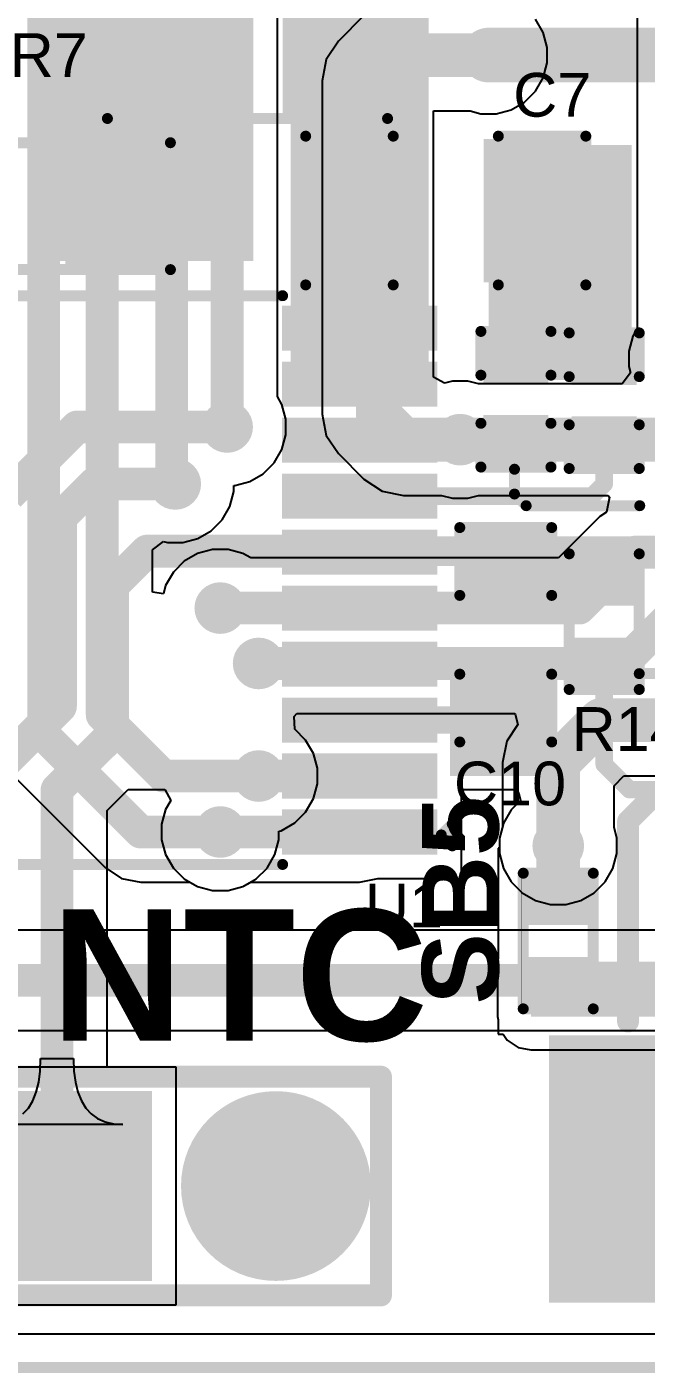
# Model space of a CAD drawing. Header units: millimetres. Extents: x -0.08 to 6.4, y -0.08 to 2.27.
# Drawn here: x 0.723 to 1.006, y -0.08 to 0.535 of the extents above; entities that cross this region are included whole.
import ezdxf

# ---------------------------------------------------------------- set-up
doc = ezdxf.new("R2010")
doc.units = ezdxf.units.MM
doc.header["$MEASUREMENT"] = 0
for name, color, linetype in [('BottomLayer', 5, 'Continuous'), ('BottomSolder', 6, 'Continuous'), ('Mechanical2', 216, 'Continuous'), ('MultiLayer', 9, 'Continuous'), ('PadHoleLayer', 156, 'Continuous'), ('TopLayer', 1, 'Continuous'), ('TopOverlay', 2, 'Continuous'), ('TopPaste', 8, 'Continuous'), ('TopSolder', 216, 'Continuous'), ('ViaHoleLayer', 16, 'Continuous')]:
    doc.layers.add(name, color=color, linetype=linetype)
doc.styles.add('Arial', font='', dxfattribs={"height": 0.2})
doc.styles.add('Arial Rounded MT Bold', font='', dxfattribs={"height": 0.2})
doc.styles.get('Arial').set_extended_font_data('Arial')
doc.styles.get('Arial Rounded MT Bold').set_extended_font_data('Arial Rounded MT Bold', bold=True)

# ---------------------------------------------------------------- blocks, each defined once
blk = doc.blocks.new('2P_TH______H____P____7')
at = {"layer": 'BottomLayer'}
blk.add_hatch(color=5, dxfattribs=at).paths.add_polyline_path([(-0.08937, 0.03937), (-0.01063, 0.03937), (-0.01063, -0.03937), (-0.08937, -0.03937)])
h = blk.add_hatch(color=5, dxfattribs=at)
edge = h.paths.add_edge_path()
edge.add_arc((0.05, 0), 0.03937, 0, 360)
at = {"layer": 'BottomSolder'}
blk.add_hatch(color=6, dxfattribs=at).paths.add_polyline_path([(-0.09337, 0.04337), (-0.00663, 0.04337), (-0.00663, -0.04337), (-0.09337, -0.04337)])
h = blk.add_hatch(color=6, dxfattribs=at)
edge = h.paths.add_edge_path()
edge.add_arc((0.05, 0), 0.04337, 0, 360)
at = {"layer": 'MultiLayer'}
blk.add_hatch(color=9, dxfattribs=at).paths.add_polyline_path([(-0.08937, 0.03937), (-0.01063, 0.03937), (-0.01063, -0.03937), (-0.08937, -0.03937)])
h = blk.add_hatch(color=9, dxfattribs=at)
edge = h.paths.add_edge_path()
edge.add_arc((0.05, 0), 0.03937, 0, 360)
at = {"layer": 'PadHoleLayer'}
h = blk.add_hatch(color=156, dxfattribs=at)
edge = h.paths.add_edge_path()
edge.add_arc((-0.05, 0), 0.01969, 0, 360)
h = blk.add_hatch(color=156, dxfattribs=at)
edge = h.paths.add_edge_path()
edge.add_arc((0.05, 0), 0.01969, 0, 360)
at = {"layer": 'TopLayer'}
blk.add_hatch(color=1, dxfattribs=at).paths.add_polyline_path([(-0.08937, 0.03937), (-0.01063, 0.03937), (-0.01063, -0.03937), (-0.08937, -0.03937)])
h = blk.add_hatch(color=1, dxfattribs=at)
edge = h.paths.add_edge_path()
edge.add_arc((0.05, 0), 0.03937, 0, 360)
at = {"layer": 'TopSolder'}
blk.add_hatch(color=216, dxfattribs=at).paths.add_polyline_path([(-0.09337, 0.04337), (-0.00663, 0.04337), (-0.00663, -0.04337), (-0.09337, -0.04337)])
h = blk.add_hatch(color=216, dxfattribs=at)
edge = h.paths.add_edge_path()
edge.add_arc((0.05, 0), 0.04337, 0, 360)
at = {"layer": 'TopOverlay', "const_width": 0.01}
for points in [[(-0.098, 0.05), (0.098, 0.05)], [(-0.098, -0.05), (-0.098, 0.05)], [(0.098, -0.05), (0.098, 0.05)], [(-0.098, -0.05), (0.098, -0.05)]]:
    blk.add_lwpolyline(points, dxfattribs=at)
at = {"layer": 'TopOverlay', "const_width": 0.005}
for points in [[(-0.1005, 0.05, 1), (-0.0955, 0.05, 1)], [(-0.1005, 0.05, 1), (-0.0955, 0.05, 1)], [(0.0955, 0.05, 1), (0.1005, 0.05, 1)], [(0.0955, 0.05, 1), (0.1005, 0.05, 1)], [(-0.1005, -0.05, 1), (-0.0955, -0.05, 1)], [(-0.1005, -0.05, 1), (-0.0955, -0.05, 1)], [(0.0955, -0.05, 1), (0.1005, -0.05, 1)], [(0.0955, -0.05, 1), (0.1005, -0.05, 1)]]:
    blk.add_lwpolyline(points, format="xyb", close=True, dxfattribs=at)
blk = doc.blocks.new('TSSOP_20_11')
at = {"layer": 'TopLayer'}
for points in [[(-0.07874, 0.12146), (-0.07874, 0.10886), (-0.14173, 0.10886), (-0.14173, 0.12146)], [(-0.07874, 0.09587), (-0.07874, 0.08327), (-0.14173, 0.08327), (-0.14173, 0.09587)], [(-0.07874, 0.07028), (-0.07874, 0.05768), (-0.14173, 0.05768), (-0.14173, 0.07028)], [(-0.07874, 0.04469), (-0.07874, 0.03209), (-0.14173, 0.03209), (-0.14173, 0.04469)], [(-0.07874, 0.01909), (-0.07874, 0.0065), (-0.14173, 0.0065), (-0.14173, 0.01909)], [(-0.07874, -0.0065), (-0.07874, -0.01909), (-0.14173, -0.01909), (-0.14173, -0.0065)], [(-0.07874, -0.03209), (-0.07874, -0.04469), (-0.14173, -0.04469), (-0.14173, -0.03209)], [(-0.07874, -0.05768), (-0.07874, -0.07028), (-0.14173, -0.07028), (-0.14173, -0.05768)], [(-0.07874, -0.08327), (-0.07874, -0.09587), (-0.14173, -0.09587), (-0.14173, -0.08327)], [(-0.07874, -0.10886), (-0.07874, -0.12146), (-0.14173, -0.12146), (-0.14173, -0.10886)]]:
    blk.add_hatch(color=1, dxfattribs=at).paths.add_polyline_path(points)
at = {"layer": 'TopPaste'}
for points in [[(-0.07874, 0.12146), (-0.07874, 0.10886), (-0.14173, 0.10886), (-0.14173, 0.12146)], [(-0.07874, 0.09587), (-0.07874, 0.08327), (-0.14173, 0.08327), (-0.14173, 0.09587)], [(-0.07874, 0.07028), (-0.07874, 0.05768), (-0.14173, 0.05768), (-0.14173, 0.07028)], [(-0.07874, 0.04469), (-0.07874, 0.03209), (-0.14173, 0.03209), (-0.14173, 0.04469)], [(-0.07874, 0.01909), (-0.07874, 0.0065), (-0.14173, 0.0065), (-0.14173, 0.01909)], [(-0.07874, -0.0065), (-0.07874, -0.01909), (-0.14173, -0.01909), (-0.14173, -0.0065)], [(-0.07874, -0.03209), (-0.07874, -0.04469), (-0.14173, -0.04469), (-0.14173, -0.03209)], [(-0.07874, -0.05768), (-0.07874, -0.07028), (-0.14173, -0.07028), (-0.14173, -0.05768)], [(-0.07874, -0.08327), (-0.07874, -0.09587), (-0.14173, -0.09587), (-0.14173, -0.08327)], [(-0.07874, -0.10886), (-0.07874, -0.12146), (-0.14173, -0.12146), (-0.14173, -0.10886)]]:
    blk.add_hatch(color=8, dxfattribs=at).paths.add_polyline_path(points)
at = {"layer": 'TopSolder'}
for points in [[(-0.07474, 0.12546), (-0.07474, 0.10486), (-0.14573, 0.10486), (-0.14573, 0.12546)], [(-0.07474, 0.09987), (-0.07474, 0.07927), (-0.14573, 0.07927), (-0.14573, 0.09987)], [(-0.07474, 0.07428), (-0.07474, 0.05368), (-0.14573, 0.05368), (-0.14573, 0.07428)], [(-0.07474, 0.04868), (-0.07474, 0.02809), (-0.14573, 0.02809), (-0.14573, 0.04868)], [(-0.07474, 0.02309), (-0.07474, 0.0025), (-0.14573, 0.0025), (-0.14573, 0.02309)], [(-0.07474, -0.0025), (-0.07474, -0.02309), (-0.14573, -0.02309), (-0.14573, -0.0025)], [(-0.07474, -0.02809), (-0.07474, -0.04868), (-0.14573, -0.04868), (-0.14573, -0.02809)], [(-0.07474, -0.05368), (-0.07474, -0.07428), (-0.14573, -0.07428), (-0.14573, -0.05368)], [(-0.07474, -0.07927), (-0.07474, -0.09987), (-0.14573, -0.09987), (-0.14573, -0.07927)], [(-0.07474, -0.10486), (-0.07474, -0.12546), (-0.14573, -0.12546), (-0.14573, -0.10486)]]:
    blk.add_hatch(color=216, dxfattribs=at).paths.add_polyline_path(points)
at = {"layer": 'TopOverlay', "const_width": 0.005}
for points in [[(0.07694, 0.13), (-0.07506, 0.13)], [(-0.14756, 0.1165), (-0.15256, 0.1215)], [(-0.15256, 0.1215), (-0.15256, 0.1115)], [(-0.14756, 0.1165), (-0.15256, 0.1115)], [(0.07694, -0.13), (-0.07506, -0.13)]]:
    blk.add_lwpolyline(points, dxfattribs=at)
at = {"layer": 'TopOverlay', "const_width": 0.0025}
for points in [[(-0.07631, 0.13, 1), (-0.07381, 0.13, 1)], [(-0.15381, 0.1215, 1), (-0.15131, 0.1215, 1)], [(-0.15381, 0.1215, 1), (-0.15131, 0.1215, 1)], [(-0.14881, 0.1165, 1), (-0.14631, 0.1165, 1)], [(-0.14881, 0.1165, 1), (-0.14631, 0.1165, 1)], [(-0.15381, 0.1115, 1), (-0.15131, 0.1115, 1)], [(-0.15381, 0.1115, 1), (-0.15131, 0.1115, 1)], [(-0.07631, -0.13, 1), (-0.07381, -0.13, 1)]]:
    blk.add_lwpolyline(points, format="xyb", close=True, dxfattribs=at)
blk = doc.blocks.new('S______B______0402_12')
at = {"layer": 'TopLayer'}
for points in [[(-0.0275, -0.0125), (-0.0275, 0.0125), (-0.0095, 0.0125), (-0.0095, -0.0125)], [(0.0095, -0.0125), (0.0095, 0.0125), (0.0275, 0.0125), (0.0275, -0.0125)]]:
    blk.add_hatch(color=1, dxfattribs=at).paths.add_polyline_path(points)
at = {"layer": 'TopPaste'}
for points in [[(-0.0275, -0.0125), (-0.0275, 0.0125), (-0.0095, 0.0125), (-0.0095, -0.0125)], [(0.0095, -0.0125), (0.0095, 0.0125), (0.0275, 0.0125), (0.0275, -0.0125)]]:
    blk.add_hatch(color=8, dxfattribs=at).paths.add_polyline_path(points)
at = {"layer": 'TopSolder'}
for points in [[(-0.02967, -0.01467), (-0.02967, 0.01467), (-0.00733, 0.01467), (-0.00733, -0.01467)], [(0.00733, -0.01467), (0.00733, 0.01467), (0.02967, 0.01467), (0.02967, -0.01467)]]:
    blk.add_hatch(color=216, dxfattribs=at).paths.add_polyline_path(points)
at = {"layer": 'TopOverlay'}
for points, const_width in [([(0.031, 0.016), (-0.031, 0.016)], 0.005), ([(-0.031, -0.016), (-0.031, 0.016)], 0.005), ([(0.031, -0.016), (0.031, 0.016)], 0.005), ([(0.031, -0.016), (-0.031, -0.016)], 0.005), ([(0.032, -0.017), (-0.032, -0.017)], 0.000127)]:
    blk.add_lwpolyline(points, dxfattribs=dict(at, const_width=const_width))
for points, const_width in [([(-0.03225, 0.016, 1), (-0.02975, 0.016, 1)], 0.0025), ([(-0.03225, 0.016, 1), (-0.02975, 0.016, 1)], 0.0025), ([(0.02975, 0.016, 1), (0.03225, 0.016, 1)], 0.0025), ([(0.02975, 0.016, 1), (0.03225, 0.016, 1)], 0.0025), ([(-0.03225, -0.016, 1), (-0.02975, -0.016, 1)], 0.0025), ([(-0.03225, -0.016, 1), (-0.02975, -0.016, 1)], 0.0025), ([(-0.03203, -0.017, 1), (-0.03197, -0.017, 1)], 0.0000635), ([(0.02975, -0.016, 1), (0.03225, -0.016, 1)], 0.0025), ([(0.02975, -0.016, 1), (0.03225, -0.016, 1)], 0.0025), ([(0.03197, -0.017, 1), (0.03203, -0.017, 1)], 0.0000635)]:
    blk.add_lwpolyline(points, format="xyb", close=True, dxfattribs=dict(at, const_width=const_width))
blk = doc.blocks.new('R___0402_26')
at = {"layer": 'TopLayer'}
for points in [[(-0.0275, -0.0125), (-0.0275, 0.0125), (-0.0095, 0.0125), (-0.0095, -0.0125)], [(0.0095, -0.0125), (0.0095, 0.0125), (0.0275, 0.0125), (0.0275, -0.0125)]]:
    blk.add_hatch(color=1, dxfattribs=at).paths.add_polyline_path(points)
at = {"layer": 'TopPaste'}
for points in [[(-0.0275, -0.0125), (-0.0275, 0.0125), (-0.0095, 0.0125), (-0.0095, -0.0125)], [(0.0095, -0.0125), (0.0095, 0.0125), (0.0275, 0.0125), (0.0275, -0.0125)]]:
    blk.add_hatch(color=8, dxfattribs=at).paths.add_polyline_path(points)
at = {"layer": 'TopSolder'}
for points in [[(-0.02967, -0.01467), (-0.02967, 0.01467), (-0.00733, 0.01467), (-0.00733, -0.01467)], [(0.00733, -0.01467), (0.00733, 0.01467), (0.02967, 0.01467), (0.02967, -0.01467)]]:
    blk.add_hatch(color=216, dxfattribs=at).paths.add_polyline_path(points)
at = {"layer": 'TopOverlay'}
for points, const_width in [([(0.031, 0.016), (-0.031, 0.016)], 0.005), ([(-0.031, -0.016), (-0.031, 0.016)], 0.005), ([(0.031, -0.016), (0.031, 0.016)], 0.005), ([(0.031, -0.016), (-0.031, -0.016)], 0.005), ([(0.032, -0.017), (-0.032, -0.017)], 0.000127)]:
    blk.add_lwpolyline(points, dxfattribs=dict(at, const_width=const_width))
for points, const_width in [([(-0.03225, 0.016, 1), (-0.02975, 0.016, 1)], 0.0025), ([(-0.03225, 0.016, 1), (-0.02975, 0.016, 1)], 0.0025), ([(0.02975, 0.016, 1), (0.03225, 0.016, 1)], 0.0025), ([(0.02975, 0.016, 1), (0.03225, 0.016, 1)], 0.0025), ([(-0.03225, -0.016, 1), (-0.02975, -0.016, 1)], 0.0025), ([(-0.03225, -0.016, 1), (-0.02975, -0.016, 1)], 0.0025), ([(-0.03203, -0.017, 1), (-0.03197, -0.017, 1)], 0.0000635), ([(0.02975, -0.016, 1), (0.03225, -0.016, 1)], 0.0025), ([(0.02975, -0.016, 1), (0.03225, -0.016, 1)], 0.0025), ([(0.03197, -0.017, 1), (0.03203, -0.017, 1)], 0.0000635)]:
    blk.add_lwpolyline(points, format="xyb", close=True, dxfattribs=dict(at, const_width=const_width))
blk = doc.blocks.new('RES_0805_31')
at = {"layer": 'TopLayer'}
for points in [[(-0.06, 0.025), (-0.02, 0.025), (-0.02, -0.025), (-0.06, -0.025)], [(0.02, 0.025), (0.06, 0.025), (0.06, -0.025), (0.02, -0.025)]]:
    blk.add_hatch(color=1, dxfattribs=at).paths.add_polyline_path(points)
at = {"layer": 'TopPaste'}
for points in [[(-0.06, 0.025), (-0.02, 0.025), (-0.02, -0.025), (-0.06, -0.025)], [(0.02, 0.025), (0.06, 0.025), (0.06, -0.025), (0.02, -0.025)]]:
    blk.add_hatch(color=8, dxfattribs=at).paths.add_polyline_path(points)
at = {"layer": 'TopSolder'}
for points in [[(-0.064, 0.029), (-0.016, 0.029), (-0.016, -0.029), (-0.064, -0.029)], [(0.016, 0.029), (0.064, 0.029), (0.064, -0.029), (0.016, -0.029)]]:
    blk.add_hatch(color=216, dxfattribs=at).paths.add_polyline_path(points)
at = {"layer": 'TopOverlay', "const_width": 0.005}
for points in [[(-0.064, 0.029), (0.064, 0.029)], [(-0.064, -0.029), (-0.064, 0.029)], [(0.064, -0.029), (0.064, 0.029)], [(-0.064, -0.029), (0.064, -0.029)]]:
    blk.add_lwpolyline(points, dxfattribs=at)
at = {"layer": 'TopOverlay', "const_width": 0.0025}
for points in [[(-0.06525, 0.029, 1), (-0.06275, 0.029, 1)], [(-0.06525, 0.029, 1), (-0.06275, 0.029, 1)], [(0.06275, 0.029, 1), (0.06525, 0.029, 1)], [(0.06275, 0.029, 1), (0.06525, 0.029, 1)], [(-0.06525, -0.029, 1), (-0.06275, -0.029, 1)], [(-0.06525, -0.029, 1), (-0.06275, -0.029, 1)], [(0.06275, -0.029, 1), (0.06525, -0.029, 1)], [(0.06275, -0.029, 1), (0.06525, -0.029, 1)]]:
    blk.add_lwpolyline(points, format="xyb", close=True, dxfattribs=at)
blk = doc.blocks.new('RES_0805_32')
at = {"layer": 'TopLayer'}
for points in [[(-0.06, 0.025), (-0.02, 0.025), (-0.02, -0.025), (-0.06, -0.025)], [(0.02, 0.025), (0.06, 0.025), (0.06, -0.025), (0.02, -0.025)]]:
    blk.add_hatch(color=1, dxfattribs=at).paths.add_polyline_path(points)
at = {"layer": 'TopPaste'}
for points in [[(-0.06, 0.025), (-0.02, 0.025), (-0.02, -0.025), (-0.06, -0.025)], [(0.02, 0.025), (0.06, 0.025), (0.06, -0.025), (0.02, -0.025)]]:
    blk.add_hatch(color=8, dxfattribs=at).paths.add_polyline_path(points)
at = {"layer": 'TopSolder'}
for points in [[(-0.064, 0.029), (-0.016, 0.029), (-0.016, -0.029), (-0.064, -0.029)], [(0.016, 0.029), (0.064, 0.029), (0.064, -0.029), (0.016, -0.029)]]:
    blk.add_hatch(color=216, dxfattribs=at).paths.add_polyline_path(points)
at = {"layer": 'TopOverlay', "const_width": 0.005}
for points in [[(-0.064, -0.029), (-0.064, 0.029)], [(-0.064, 0.029), (0.064, 0.029)], [(0.064, -0.029), (0.064, 0.029)], [(-0.064, -0.029), (0.064, -0.029)]]:
    blk.add_lwpolyline(points, dxfattribs=at)
at = {"layer": 'TopOverlay', "const_width": 0.0025}
for points in [[(-0.06525, 0.029, 1), (-0.06275, 0.029, 1)], [(-0.06525, 0.029, 1), (-0.06275, 0.029, 1)], [(0.06275, 0.029, 1), (0.06525, 0.029, 1)], [(0.06275, 0.029, 1), (0.06525, 0.029, 1)], [(-0.06525, -0.029, 1), (-0.06275, -0.029, 1)], [(-0.06525, -0.029, 1), (-0.06275, -0.029, 1)], [(0.06275, -0.029, 1), (0.06525, -0.029, 1)], [(0.06275, -0.029, 1), (0.06525, -0.029, 1)]]:
    blk.add_lwpolyline(points, format="xyb", close=True, dxfattribs=at)
blk = doc.blocks.new('1_25_3PWB_54')
at = {"layer": 'TopLayer'}
blk.add_hatch(color=1, dxfattribs=at).paths.add_polyline_path([(-0.17717, 0.00689), (-0.1063, 0.00689), (-0.1063, -0.10728), (-0.17717, -0.10728)])
at = {"layer": 'TopPaste'}
blk.add_hatch(color=8, dxfattribs=at).paths.add_polyline_path([(-0.17717, 0.00689), (-0.1063, 0.00689), (-0.1063, -0.10728), (-0.17717, -0.10728)])
at = {"layer": 'TopSolder'}
blk.add_hatch(color=216, dxfattribs=at).paths.add_polyline_path([(-0.18117, 0.01089), (-0.1023, 0.01089), (-0.1023, -0.11128), (-0.18117, -0.11128)])
blk = doc.blocks.new('C___0603_67')
at = {"layer": 'TopLayer'}
for points in [[(-0.015, 0.0175), (-0.015, -0.0175), (-0.045, -0.0175), (-0.045, 0.0175)], [(0.045, 0.0175), (0.045, -0.0175), (0.015, -0.0175), (0.015, 0.0175)]]:
    blk.add_hatch(color=1, dxfattribs=at).paths.add_polyline_path(points)
at = {"layer": 'TopPaste'}
for points in [[(-0.015, 0.0175), (-0.015, -0.0175), (-0.045, -0.0175), (-0.045, 0.0175)], [(0.045, 0.0175), (0.045, -0.0175), (0.015, -0.0175), (0.015, 0.0175)]]:
    blk.add_hatch(color=8, dxfattribs=at).paths.add_polyline_path(points)
at = {"layer": 'TopSolder'}
for points in [[(-0.01264, 0.01986), (-0.01264, -0.01986), (-0.04736, -0.01986), (-0.04736, 0.01986)], [(0.04736, 0.01986), (0.04736, -0.01986), (0.01264, -0.01986), (0.01264, 0.01986)]]:
    blk.add_hatch(color=216, dxfattribs=at).paths.add_polyline_path(points)
at = {"layer": 'TopOverlay', "const_width": 0.005}
for points in [[(-0.049, 0.021), (-0.049, -0.021)], [(-0.049, 0.021), (-0.018, 0.021)], [(0.018, 0.021), (0.049, 0.021)], [(0.049, 0.021), (0.049, -0.021)], [(-0.049, -0.021), (-0.018, -0.021)], [(0.018, -0.021), (0.049, -0.021)]]:
    blk.add_lwpolyline(points, dxfattribs=at)
at = {"layer": 'TopOverlay', "const_width": 0.0025}
for points in [[(-0.05025, 0.021, 1), (-0.04775, 0.021, 1)], [(-0.05025, 0.021, 1), (-0.04775, 0.021, 1)], [(-0.01925, 0.021, 1), (-0.01675, 0.021, 1)], [(0.01675, 0.021, 1), (0.01925, 0.021, 1)], [(0.04775, 0.021, 1), (0.05025, 0.021, 1)], [(0.04775, 0.021, 1), (0.05025, 0.021, 1)], [(-0.05025, -0.021, 1), (-0.04775, -0.021, 1)], [(-0.05025, -0.021, 1), (-0.04775, -0.021, 1)], [(-0.01925, -0.021, 1), (-0.01675, -0.021, 1)], [(0.01675, -0.021, 1), (0.01925, -0.021, 1)], [(0.04775, -0.021, 1), (0.05025, -0.021, 1)], [(0.04775, -0.021, 1), (0.05025, -0.021, 1)]]:
    blk.add_lwpolyline(points, format="xyb", close=True, dxfattribs=at)
blk = doc.blocks.new('C___0402_68')
at = {"layer": 'TopLayer'}
for points in [[(-0.0275, -0.0125), (-0.0275, 0.0125), (-0.0095, 0.0125), (-0.0095, -0.0125)], [(0.0095, -0.0125), (0.0095, 0.0125), (0.0275, 0.0125), (0.0275, -0.0125)]]:
    blk.add_hatch(color=1, dxfattribs=at).paths.add_polyline_path(points)
at = {"layer": 'TopPaste'}
for points in [[(-0.0275, -0.0125), (-0.0275, 0.0125), (-0.0095, 0.0125), (-0.0095, -0.0125)], [(0.0095, -0.0125), (0.0095, 0.0125), (0.0275, 0.0125), (0.0275, -0.0125)]]:
    blk.add_hatch(color=8, dxfattribs=at).paths.add_polyline_path(points)
at = {"layer": 'TopSolder'}
for points in [[(-0.02986, -0.01486), (-0.02986, 0.01486), (-0.00714, 0.01486), (-0.00714, -0.01486)], [(0.00714, -0.01486), (0.00714, 0.01486), (0.02986, 0.01486), (0.02986, -0.01486)]]:
    blk.add_hatch(color=216, dxfattribs=at).paths.add_polyline_path(points)
at = {"layer": 'TopOverlay', "const_width": 0.005}
for points in [[(-0.031, -0.016), (-0.031, 0.016)], [(-0.011, 0.016), (-0.031, 0.016)], [(0.031, 0.016), (0.011, 0.016)], [(0.031, -0.016), (0.031, 0.016)], [(-0.011, -0.016), (-0.031, -0.016)], [(0.031, -0.016), (0.011, -0.016)]]:
    blk.add_lwpolyline(points, dxfattribs=at)
at = {"layer": 'TopOverlay', "const_width": 0.0025}
for points in [[(-0.03225, 0.016, 1), (-0.02975, 0.016, 1)], [(-0.03225, 0.016, 1), (-0.02975, 0.016, 1)], [(-0.01225, 0.016, 1), (-0.00975, 0.016, 1)], [(0.00975, 0.016, 1), (0.01225, 0.016, 1)], [(0.02975, 0.016, 1), (0.03225, 0.016, 1)], [(0.02975, 0.016, 1), (0.03225, 0.016, 1)], [(-0.03225, -0.016, 1), (-0.02975, -0.016, 1)], [(-0.03225, -0.016, 1), (-0.02975, -0.016, 1)], [(-0.01225, -0.016, 1), (-0.00975, -0.016, 1)], [(0.00975, -0.016, 1), (0.01225, -0.016, 1)], [(0.02975, -0.016, 1), (0.03225, -0.016, 1)], [(0.02975, -0.016, 1), (0.03225, -0.016, 1)]]:
    blk.add_lwpolyline(points, format="xyb", close=True, dxfattribs=at)
blk = doc.blocks.new('C___0402_69')
at = {"layer": 'TopLayer'}
for points in [[(-0.0275, -0.0125), (-0.0275, 0.0125), (-0.0095, 0.0125), (-0.0095, -0.0125)], [(0.0095, -0.0125), (0.0095, 0.0125), (0.0275, 0.0125), (0.0275, -0.0125)]]:
    blk.add_hatch(color=1, dxfattribs=at).paths.add_polyline_path(points)
at = {"layer": 'TopPaste'}
for points in [[(-0.0275, -0.0125), (-0.0275, 0.0125), (-0.0095, 0.0125), (-0.0095, -0.0125)], [(0.0095, -0.0125), (0.0095, 0.0125), (0.0275, 0.0125), (0.0275, -0.0125)]]:
    blk.add_hatch(color=8, dxfattribs=at).paths.add_polyline_path(points)
at = {"layer": 'TopSolder'}
for points in [[(-0.02986, -0.01486), (-0.02986, 0.01486), (-0.00714, 0.01486), (-0.00714, -0.01486)], [(0.00714, -0.01486), (0.00714, 0.01486), (0.02986, 0.01486), (0.02986, -0.01486)]]:
    blk.add_hatch(color=216, dxfattribs=at).paths.add_polyline_path(points)
at = {"layer": 'TopOverlay', "const_width": 0.005}
for points in [[(-0.031, -0.016), (-0.031, 0.016)], [(-0.011, 0.016), (-0.031, 0.016)], [(0.031, 0.016), (0.011, 0.016)], [(0.031, -0.016), (0.031, 0.016)], [(-0.011, -0.016), (-0.031, -0.016)], [(0.031, -0.016), (0.011, -0.016)]]:
    blk.add_lwpolyline(points, dxfattribs=at)
at = {"layer": 'TopOverlay', "const_width": 0.0025}
for points in [[(-0.03225, 0.016, 1), (-0.02975, 0.016, 1)], [(-0.03225, 0.016, 1), (-0.02975, 0.016, 1)], [(-0.01225, 0.016, 1), (-0.00975, 0.016, 1)], [(0.00975, 0.016, 1), (0.01225, 0.016, 1)], [(0.02975, 0.016, 1), (0.03225, 0.016, 1)], [(0.02975, 0.016, 1), (0.03225, 0.016, 1)], [(-0.03225, -0.016, 1), (-0.02975, -0.016, 1)], [(-0.03225, -0.016, 1), (-0.02975, -0.016, 1)], [(-0.01225, -0.016, 1), (-0.00975, -0.016, 1)], [(0.00975, -0.016, 1), (0.01225, -0.016, 1)], [(0.02975, -0.016, 1), (0.03225, -0.016, 1)], [(0.02975, -0.016, 1), (0.03225, -0.016, 1)]]:
    blk.add_lwpolyline(points, format="xyb", close=True, dxfattribs=at)
blk = doc.blocks.new('C___0805_70')
at = {"layer": 'TopLayer'}
for points in [[(-0.06, 0.03), (-0.02, 0.03), (-0.02, -0.03), (-0.06, -0.03)], [(0.02, 0.03), (0.06, 0.03), (0.06, -0.03), (0.02, -0.03)]]:
    blk.add_hatch(color=1, dxfattribs=at).paths.add_polyline_path(points)
at = {"layer": 'TopPaste'}
for points in [[(-0.06, 0.03), (-0.02, 0.03), (-0.02, -0.03), (-0.06, -0.03)], [(0.02, 0.03), (0.06, 0.03), (0.06, -0.03), (0.02, -0.03)]]:
    blk.add_hatch(color=8, dxfattribs=at).paths.add_polyline_path(points)
at = {"layer": 'TopSolder'}
for points in [[(-0.06276, 0.03276), (-0.01724, 0.03276), (-0.01724, -0.03276), (-0.06276, -0.03276)], [(0.01724, 0.03276), (0.06276, 0.03276), (0.06276, -0.03276), (0.01724, -0.03276)]]:
    blk.add_hatch(color=216, dxfattribs=at).paths.add_polyline_path(points)
at = {"layer": 'TopOverlay', "const_width": 0.005}
for points in [[(-0.024, 0.034), (-0.064, 0.034)], [(-0.064, 0.034), (-0.064, -0.034)], [(0.064, 0.034), (0.024, 0.034)], [(0.064, 0.034), (0.064, -0.034)], [(-0.024, -0.034), (-0.064, -0.034)], [(0.064, -0.034), (0.024, -0.034)]]:
    blk.add_lwpolyline(points, dxfattribs=at)
at = {"layer": 'TopOverlay', "const_width": 0.0025}
for points in [[(-0.06525, 0.034, 1), (-0.06275, 0.034, 1)], [(-0.06525, 0.034, 1), (-0.06275, 0.034, 1)], [(-0.02525, 0.034, 1), (-0.02275, 0.034, 1)], [(0.02275, 0.034, 1), (0.02525, 0.034, 1)], [(0.06275, 0.034, 1), (0.06525, 0.034, 1)], [(0.06275, 0.034, 1), (0.06525, 0.034, 1)], [(-0.06525, -0.034, 1), (-0.06275, -0.034, 1)], [(-0.06525, -0.034, 1), (-0.06275, -0.034, 1)], [(-0.02525, -0.034, 1), (-0.02275, -0.034, 1)], [(0.02275, -0.034, 1), (0.02525, -0.034, 1)], [(0.06275, -0.034, 1), (0.06525, -0.034, 1)], [(0.06275, -0.034, 1), (0.06525, -0.034, 1)]]:
    blk.add_lwpolyline(points, format="xyb", close=True, dxfattribs=at)

msp = doc.modelspace()

# ---------------------------------------------------------------- hatches: boundary and pattern name
at = {"layer": 'BottomLayer'}
h = msp.add_hatch(color=5, dxfattribs=at)
edge = h.paths.add_edge_path()
edge.add_arc((0.93436, 0.5222), 0.01181, 0, 360)
h = msp.add_hatch(color=5, dxfattribs=at)
edge = h.paths.add_edge_path()
edge.add_arc((0.9872, 0.46427), 0.01181, 0, 360)
h = msp.add_hatch(color=5, dxfattribs=at)
edge = h.paths.add_edge_path()
edge.add_arc((0.9872, 0.43043), 0.01181, 0, 360)
h = msp.add_hatch(color=5, dxfattribs=at)
edge = h.paths.add_edge_path()
edge.add_arc((0.8149, 0.35219), 0.01181, 0, 360)
h = msp.add_hatch(color=5, dxfattribs=at)
edge = h.paths.add_edge_path()
edge.add_arc((0.92135, 0.34639), 0.01181, 0, 360)
h = msp.add_hatch(color=5, dxfattribs=at)
edge = h.paths.add_edge_path()
edge.add_arc((0.7912, 0.32615), 0.01181, 0, 360)
h = msp.add_hatch(color=5, dxfattribs=at)
edge = h.paths.add_edge_path()
edge.add_arc((0.81178, 0.2694), 0.01181, 0, 360)
h = msp.add_hatch(color=5, dxfattribs=at)
edge = h.paths.add_edge_path()
edge.add_arc((0.8293, 0.24409), 0.01181, 0, 360)
h = msp.add_hatch(color=5, dxfattribs=at)
edge = h.paths.add_edge_path()
edge.add_arc((0.93037, 0.20683), 0.01181, 0, 360)
h = msp.add_hatch(color=5, dxfattribs=at)
edge = h.paths.add_edge_path()
edge.add_arc((0.8293, 0.19263), 0.01181, 0, 360)
h = msp.add_hatch(color=5, dxfattribs=at)
edge = h.paths.add_edge_path()
edge.add_arc((0.81178, 0.16704), 0.01181, 0, 360)
h = msp.add_hatch(color=5, dxfattribs=at)
edge = h.paths.add_edge_path()
edge.add_arc((0.9662, 0.16074), 0.01181, 0, 360)
at = {"layer": 'TopLayer'}
for points in [[(0.7312, 0.42813), (0.82691, 0.42813), (0.82691, 0.60991), (0.7312, 0.60991)], [(0.84394, 0.39106), (0.90693, 0.39106), (0.90693, 0.5472), (0.84394, 0.5472)], [(0.93436, 0.3737), (0.9997, 0.3737), (0.9997, 0.48113), (0.93436, 0.48113)], [(0.84394, 0.36547), (0.90693, 0.36547), (0.90693, 0.40366), (0.84394, 0.40366)], [(0.84394, 0.33888), (0.92135, 0.33888), (0.92135, 0.35388), (0.84394, 0.35388)], [(0.92135, 0.33737), (0.95936, 0.33737), (0.95936, 0.35537), (0.92135, 0.35537)], [(0.84394, 0.28869), (0.9997, 0.28869), (0.9997, 0.3022), (0.84394, 0.3022)], [(0.9247, 0.2722), (0.9997, 0.2722), (0.9997, 0.3022), (0.9247, 0.3022)], [(0.9168, 0.19263), (0.9597, 0.19263), (0.9597, 0.2422), (0.9168, 0.2422)], [(0.84394, 0.21192), (0.9597, 0.21192), (0.9597, 0.22452), (0.84394, 0.22452)], [(0.9537, 0.0827), (1.10973, 0.0827), (1.10973, 0.1077), (0.9537, 0.1077)]]:
    msp.add_hatch(color=1, dxfattribs=at).paths.add_polyline_path(points)
h = msp.add_hatch(color=1, dxfattribs=at)
edge = h.paths.add_edge_path()
edge.add_arc((0.93436, 0.5222), 0.01181, 0, 360)
h = msp.add_hatch(color=1, dxfattribs=at)
edge = h.paths.add_edge_path()
edge.add_arc((0.9872, 0.46427), 0.01181, 0, 360)
h = msp.add_hatch(color=1, dxfattribs=at)
edge = h.paths.add_edge_path()
edge.add_arc((0.9872, 0.43043), 0.01181, 0, 360)
h = msp.add_hatch(color=1, dxfattribs=at)
edge = h.paths.add_edge_path()
edge.add_arc((0.8149, 0.35219), 0.01181, 0, 360)
h = msp.add_hatch(color=1, dxfattribs=at)
edge = h.paths.add_edge_path()
edge.add_arc((0.92135, 0.34639), 0.01181, 0, 360)
h = msp.add_hatch(color=1, dxfattribs=at)
edge = h.paths.add_edge_path()
edge.add_arc((0.7912, 0.32615), 0.01181, 0, 360)
h = msp.add_hatch(color=1, dxfattribs=at)
edge = h.paths.add_edge_path()
edge.add_arc((0.81178, 0.2694), 0.01181, 0, 360)
h = msp.add_hatch(color=1, dxfattribs=at)
edge = h.paths.add_edge_path()
edge.add_arc((0.8293, 0.24409), 0.01181, 0, 360)
h = msp.add_hatch(color=1, dxfattribs=at)
edge = h.paths.add_edge_path()
edge.add_arc((0.93037, 0.20683), 0.01181, 0, 360)
h = msp.add_hatch(color=1, dxfattribs=at)
edge = h.paths.add_edge_path()
edge.add_arc((0.8293, 0.19263), 0.01181, 0, 360)
h = msp.add_hatch(color=1, dxfattribs=at)
edge = h.paths.add_edge_path()
edge.add_arc((0.81178, 0.16704), 0.01181, 0, 360)
h = msp.add_hatch(color=1, dxfattribs=at)
edge = h.paths.add_edge_path()
edge.add_arc((0.9662, 0.16074), 0.01181, 0, 360)
at = {"layer": 'ViaHoleLayer'}
h = msp.add_hatch(color=16, dxfattribs=at)
edge = h.paths.add_edge_path()
edge.add_arc((0.93436, 0.5222), 0.00591, 0, 360)
h = msp.add_hatch(color=16, dxfattribs=at)
edge = h.paths.add_edge_path()
edge.add_arc((0.9872, 0.46427), 0.00591, 0, 360)
h = msp.add_hatch(color=16, dxfattribs=at)
edge = h.paths.add_edge_path()
edge.add_arc((0.9872, 0.43043), 0.00591, 0, 360)
h = msp.add_hatch(color=16, dxfattribs=at)
edge = h.paths.add_edge_path()
edge.add_arc((0.8149, 0.35219), 0.00591, 0, 360)
h = msp.add_hatch(color=16, dxfattribs=at)
edge = h.paths.add_edge_path()
edge.add_arc((0.92135, 0.34639), 0.00591, 0, 360)
h = msp.add_hatch(color=16, dxfattribs=at)
edge = h.paths.add_edge_path()
edge.add_arc((0.7912, 0.32615), 0.00591, 0, 360)
h = msp.add_hatch(color=16, dxfattribs=at)
edge = h.paths.add_edge_path()
edge.add_arc((0.81178, 0.2694), 0.00591, 0, 360)
h = msp.add_hatch(color=16, dxfattribs=at)
edge = h.paths.add_edge_path()
edge.add_arc((0.8293, 0.24409), 0.00591, 0, 360)
h = msp.add_hatch(color=16, dxfattribs=at)
edge = h.paths.add_edge_path()
edge.add_arc((0.93037, 0.20683), 0.00591, 0, 360)
h = msp.add_hatch(color=16, dxfattribs=at)
edge = h.paths.add_edge_path()
edge.add_arc((0.8293, 0.19263), 0.00591, 0, 360)
h = msp.add_hatch(color=16, dxfattribs=at)
edge = h.paths.add_edge_path()
edge.add_arc((0.81178, 0.16704), 0.00591, 0, 360)
h = msp.add_hatch(color=16, dxfattribs=at)
edge = h.paths.add_edge_path()
edge.add_arc((0.9662, 0.16074), 0.00591, 0, 360)

# ---------------------------------------------------------------- linework, layer by layer
at = {"layer": 'BottomLayer'}
for p, q in [((0.83784, 0.36608), (0.83784, 0.6374)), ((1.00226, 0.57589), (1.00226, 0.39726)), ((0.87743, 0.54022), (0.86572, 0.52851)), ((0.95935, 0.53255), (0.95582, 0.53866)), ((0.96118, 0.52573), (0.95935, 0.53255)), ((0.86572, 0.52851), (0.86019, 0.52024)), ((0.96118, 0.51867), (0.96118, 0.52573)), ((0.86019, 0.52024), (0.85825, 0.51048)), ((0.95935, 0.51185), (0.96118, 0.51867)), ((0.95582, 0.50574), (0.95935, 0.51185)), ((0.85825, 0.51048), (0.85825, 0.35811)), ((0.95083, 0.50074), (0.95582, 0.50574)), ((0.94471, 0.49721), (0.95083, 0.50074)), ((0.90923, 0.3749), (0.90923, 0.49671)), ((0.90923, 0.49671), (0.9259, 0.49671)), ((0.9259, 0.49671), (0.93084, 0.49539)), ((0.93084, 0.49539), (0.93789, 0.49539)), ((0.93789, 0.49539), (0.94471, 0.49721)), ((1.00226, 0.39726), (1.00021, 0.39372)), ((1.00021, 0.39372), (0.99839, 0.3869)), ((0.99839, 0.3869), (0.99839, 0.37984)), ((0.99918, 0.37688), (0.99534, 0.37188)), ((0.99839, 0.37984), (0.99918, 0.37688)), ((0.91423, 0.37224), (0.90923, 0.3749)), ((0.91782, 0.3732), (0.91423, 0.37224)), ((0.92488, 0.3732), (0.91782, 0.3732)), ((0.92981, 0.37188), (0.92488, 0.3732)), ((0.99534, 0.37188), (0.92981, 0.37188)), ((0.83988, 0.36254), (0.83784, 0.36608)), ((0.84171, 0.35572), (0.83988, 0.36254)), ((0.85825, 0.35811), (0.86019, 0.34835)), ((0.84171, 0.34866), (0.84171, 0.35572)), ((0.83988, 0.34185), (0.84171, 0.34866)), ((0.86019, 0.34835), (0.86572, 0.34008)), ((0.83635, 0.33573), (0.83988, 0.34185)), ((0.86572, 0.34008), (0.87743, 0.32837)), ((0.83136, 0.33074), (0.83635, 0.33573)), ((0.81843, 0.32538), (0.82525, 0.32721)), ((0.82525, 0.32721), (0.83136, 0.33074)), ((0.87743, 0.32837), (0.8857, 0.32284)), ((0.81618, 0.3158), (0.81801, 0.32262)), ((0.81801, 0.32262), (0.81801, 0.32538)), ((0.81801, 0.32538), (0.81843, 0.32538)), ((0.8857, 0.32284), (0.89546, 0.3209)), ((0.89546, 0.3209), (0.91289, 0.3209)), ((0.91289, 0.3209), (0.91782, 0.31958)), ((0.92488, 0.31958), (0.92981, 0.3209)), ((0.92981, 0.3209), (0.98897, 0.3209)), ((0.98954, 0.32009), (0.98828, 0.31329)), ((0.98897, 0.3209), (0.98954, 0.32009)), ((0.81265, 0.30969), (0.81618, 0.3158)), ((0.91782, 0.31958), (0.92488, 0.31958)), ((0.80766, 0.3047), (0.81265, 0.30969)), ((0.98516, 0.31122), (0.96629, 0.29234)), ((0.98828, 0.31329), (0.98516, 0.31122)), ((0.80155, 0.30117), (0.80766, 0.3047)), ((0.78078, 0.29601), (0.78578, 0.29985)), ((0.78078, 0.27662), (0.78078, 0.29601)), ((0.78578, 0.29985), (0.78767, 0.29934)), ((0.78767, 0.29934), (0.79473, 0.29934)), ((0.79473, 0.29934), (0.80155, 0.30117)), ((0.80825, 0.29621), (0.80143, 0.29439)), ((0.81531, 0.29621), (0.80825, 0.29621)), ((0.82213, 0.29439), (0.81531, 0.29621)), ((0.79532, 0.29086), (0.79033, 0.28587)), ((0.80143, 0.29439), (0.79532, 0.29086)), ((0.82567, 0.29234), (0.82213, 0.29439)), ((0.96629, 0.29234), (0.82567, 0.29234)), ((0.79033, 0.28587), (0.7868, 0.27975)), ((0.7868, 0.27975), (0.78578, 0.27597)), ((0.78578, 0.27597), (0.78078, 0.27662)), ((0.84552, 0.21985), (0.84678, 0.22115)), ((0.84577, 0.21409), (0.84552, 0.21985)), ((0.84678, 0.22115), (0.94636, 0.22115)), ((0.94776, 0.21615), (0.94265, 0.20851)), ((0.94636, 0.22115), (0.94649, 0.22084)), ((0.94649, 0.22084), (0.94776, 0.21615)), ((0.85076, 0.20909), (0.84577, 0.21409)), ((0.85429, 0.20298), (0.85076, 0.20909)), ((0.94265, 0.20851), (0.94071, 0.19875)), ((0.85612, 0.19616), (0.85429, 0.20298)), ((0.94071, 0.19875), (0.94071, 0.1692)), ((0.71482, 0.19519), (0.75919, 0.15082)), ((0.85612, 0.1891), (0.85612, 0.19616)), ((0.99169, 0.18819), (0.99623, 0.19273)), ((0.99623, 0.19273), (1.01753, 0.19273)), ((0.85429, 0.18228), (0.85612, 0.1891)), ((0.99169, 0.1692), (0.99169, 0.18819)), ((0.85076, 0.17617), (0.85429, 0.18228)), ((0.84577, 0.17118), (0.85076, 0.17617)), ((0.83859, 0.16736), (0.83965, 0.16765)), ((0.83859, 0.16351), (0.83859, 0.16736)), ((0.83965, 0.16765), (0.84577, 0.17118)), ((0.94071, 0.1692), (0.93939, 0.16427)), ((0.99301, 0.16427), (0.99169, 0.1692)), ((0.83676, 0.15669), (0.83859, 0.16351)), ((0.93939, 0.16427), (0.93939, 0.15721)), ((0.99301, 0.15721), (0.99301, 0.16427)), ((0.83323, 0.15058), (0.83676, 0.15669)), ((0.93939, 0.15721), (0.94121, 0.15039)), ((0.99118, 0.15039), (0.99301, 0.15721)), ((0.75919, 0.15082), (0.76663, 0.14585)), ((0.82824, 0.14559), (0.83323, 0.15058)), ((0.94121, 0.15039), (0.94474, 0.14428)), ((0.98765, 0.14428), (0.99118, 0.15039)), ((0.76663, 0.14585), (0.77541, 0.1441)), ((0.77541, 0.1441), (0.79789, 0.1441)), ((0.79789, 0.1441), (0.80143, 0.14206)), ((0.80143, 0.14206), (0.80825, 0.14023)), ((0.81531, 0.14023), (0.82213, 0.14206)), ((0.82213, 0.14206), (0.82824, 0.14559)), ((0.94474, 0.14428), (0.94974, 0.13929)), ((0.98266, 0.13929), (0.98765, 0.14428)), ((0.80825, 0.14023), (0.81531, 0.14023)), ((0.94974, 0.13929), (0.95585, 0.13576)), ((0.95585, 0.13576), (0.96267, 0.13393)), ((0.96973, 0.13393), (0.97655, 0.13576)), ((0.97655, 0.13576), (0.98266, 0.13929)), ((0.96267, 0.13393), (0.96973, 0.13393)), ((1.01455, 0.12217), (0.60423, 0.12217)), ((0.61373, 0.07629), (1.02405, 0.07629)), ((0.79157, 0.05957), (0.68283, 0.05957)), ((0.79157, -0.04917), (0.79157, 0.05957)), ((0.68283, -0.04917), (0.79157, -0.04917)), ((1.3572, -0.06251), (0.34931, -0.06251))]:
    msp.add_line(p, q, dxfattribs=at)
for points, const_width in [([(0.75784, 0.22056), (0.75784, 1.32756)], 0.015), ([(0.73104, 0.21141), (0.73104, 1.10786)], 0.015), ([(0.78959, 0.32776), (0.78959, 0.70457)], 0.015), ([(0.8149, 0.35219), (0.8149, 0.6469)], 0.015), ([(0.88374, 0.51048), (0.89546, 0.5222)], 0.02), ([(0.89546, 0.5222), (0.93436, 0.5222)], 0.02), ([(0.88374, 0.35811), (0.88374, 0.51048)], 0.02), ([(0.88374, 0.35811), (0.89546, 0.34639)], 0.02), ([(0.89546, 0.34639), (0.92135, 0.34639)], 0.02), ([(0.92135, 0.34639), (1.09945, 0.34639)], 0.02), ([(0.78959, 0.32776), (0.7912, 0.32615)], 0.015), ([(0.9758, 0.2694), (1.00139, 0.29499)], 0.015), ([(1.00139, 0.29499), (1.08464, 0.29499)], 0.015), ([(0.99587, 0.24409), (1.02146, 0.26968)], 0.015), ([(0.81178, 0.2694), (0.9758, 0.2694)], 0.015), ([(0.8293, 0.24409), (0.99587, 0.24409)], 0.015), ([(0.75784, 0.22056), (0.78576, 0.19263)], 0.015), ([(0.9662, 0.19875), (0.98567, 0.21822)], 0.02), ([(0.98567, 0.21822), (1.0432, 0.21822)], 0.02), ([(0.73104, 0.21141), (0.77541, 0.16704)], 0.015), ([(0.9662, 0.16074), (0.9662, 0.19875)], 0.02), ([(0.78576, 0.19263), (0.8293, 0.19263)], 0.015), ([(0.77541, 0.16704), (0.81178, 0.16704)], 0.015), ([(0.60423, 0.09923), (1.02405, 0.09923)], 0.015)]:
    msp.add_lwpolyline(points, dxfattribs=dict(at, const_width=const_width))
for points, const_width in [([(0.89046, 0.5222, 1), (0.90046, 0.5222, 1)], 0.01), ([(0.89046, 0.5222, 1), (0.90046, 0.5222, 1)], 0.01), ([(0.92936, 0.5222, 1), (0.93936, 0.5222, 1)], 0.01), ([(0.87874, 0.51048, 1), (0.88874, 0.51048, 1)], 0.01), ([(0.87874, 0.51048, 1), (0.88874, 0.51048, 1)], 0.01), ([(0.87874, 0.35811, 1), (0.88874, 0.35811, 1)], 0.01), ([(0.87874, 0.35811, 1), (0.88874, 0.35811, 1)], 0.01), ([(0.81115, 0.35219, 1), (0.81865, 0.35219, 1)], 0.0075), ([(0.89046, 0.34639, 1), (0.90046, 0.34639, 1)], 0.01), ([(0.89046, 0.34639, 1), (0.90046, 0.34639, 1)], 0.01), ([(0.91635, 0.34639, 1), (0.92635, 0.34639, 1)], 0.01), ([(0.91635, 0.34639, 1), (0.92635, 0.34639, 1)], 0.01), ([(0.78584, 0.32776, 1), (0.79334, 0.32776, 1)], 0.0075), ([(0.78584, 0.32776, 1), (0.79334, 0.32776, 1)], 0.0075), ([(0.78745, 0.32615, 1), (0.79495, 0.32615, 1)], 0.0075), ([(0.99764, 0.29499, 1), (1.00514, 0.29499, 1)], 0.0075), ([(0.99764, 0.29499, 1), (1.00514, 0.29499, 1)], 0.0075), ([(0.80803, 0.2694, 1), (0.81553, 0.2694, 1)], 0.0075), ([(0.97205, 0.2694, 1), (0.97955, 0.2694, 1)], 0.0075), ([(0.97205, 0.2694, 1), (0.97955, 0.2694, 1)], 0.0075), ([(0.82555, 0.24409, 1), (0.83305, 0.24409, 1)], 0.0075), ([(0.99212, 0.24409, 1), (0.99962, 0.24409, 1)], 0.0075), ([(0.99212, 0.24409, 1), (0.99962, 0.24409, 1)], 0.0075), ([(0.75409, 0.22056, 1), (0.76159, 0.22056, 1)], 0.0075), ([(0.75409, 0.22056, 1), (0.76159, 0.22056, 1)], 0.0075), ([(0.98067, 0.21822, 1), (0.99067, 0.21822, 1)], 0.01), ([(0.98067, 0.21822, 1), (0.99067, 0.21822, 1)], 0.01), ([(0.72729, 0.21141, 1), (0.73479, 0.21141, 1)], 0.0075), ([(0.72729, 0.21141, 1), (0.73479, 0.21141, 1)], 0.0075), ([(0.9612, 0.19875, 1), (0.9712, 0.19875, 1)], 0.01), ([(0.9612, 0.19875, 1), (0.9712, 0.19875, 1)], 0.01), ([(0.78201, 0.19263, 1), (0.78951, 0.19263, 1)], 0.0075), ([(0.78201, 0.19263, 1), (0.78951, 0.19263, 1)], 0.0075), ([(0.82555, 0.19263, 1), (0.83305, 0.19263, 1)], 0.0075), ([(0.77166, 0.16704, 1), (0.77916, 0.16704, 1)], 0.0075), ([(0.77166, 0.16704, 1), (0.77916, 0.16704, 1)], 0.0075), ([(0.80803, 0.16704, 1), (0.81553, 0.16704, 1)], 0.0075), ([(0.9612, 0.16074, 1), (0.9712, 0.16074, 1)], 0.01)]:
    msp.add_lwpolyline(points, format="xyb", close=True, dxfattribs=dict(at, const_width=const_width))
at = {"layer": 'Mechanical2', "const_width": 0.005}
msp.add_lwpolyline([(0, -0.0778), (1.4192, -0.0778)], dxfattribs=at)
at = {"layer": 'TopLayer'}
for p, q in [((0.76014, 0.17687), (0.76966, 0.1864)), ((0.76966, 0.1864), (0.78651, 0.1864)), ((0.78651, 0.1864), (0.78911, 0.1814)), ((0.92193, 0.14574), (0.92193, 0.1864)), ((0.92193, 0.1864), (0.94714, 0.1864)), ((0.94714, 0.1864), (0.94819, 0.18469)), ((0.94819, 0.18469), (0.94894, 0.1814)), ((0.78911, 0.1814), (0.7868, 0.17739)), ((0.94894, 0.1814), (0.94474, 0.1772)), ((0.76014, 0.05957), (0.76014, 0.17687)), ((0.7868, 0.17739), (0.78497, 0.17057)), ((0.94474, 0.1772), (0.94121, 0.17109)), ((0.78497, 0.17057), (0.78497, 0.16351)), ((0.94121, 0.17109), (0.93939, 0.16427)), ((0.78497, 0.16351), (0.7868, 0.15669)), ((0.93939, 0.16427), (0.93939, 0.1597)), ((0.7868, 0.15669), (0.79033, 0.15058)), ((0.93939, 0.1597), (0.9387, 0.1597)), ((0.9387, 0.1597), (0.9387, 0.10918)), ((0.79033, 0.15058), (0.79532, 0.14559)), ((0.79532, 0.14559), (0.80143, 0.14206)), ((0.80143, 0.14206), (0.80825, 0.14023)), ((0.81531, 0.14023), (0.82213, 0.14206)), ((0.82213, 0.14206), (0.82567, 0.1441)), ((0.82567, 0.1441), (0.87543, 0.1441)), ((0.87543, 0.1441), (0.88369, 0.14574)), ((0.88369, 0.14574), (0.92193, 0.14574)), ((0.80825, 0.14023), (0.81531, 0.14023)), ((0.9387, 0.10918), (0.9384, 0.1077)), ((0.9384, 0.1077), (0.9384, 0.0827)), ((0.9384, 0.0827), (0.9387, 0.08122)), ((0.9387, 0.08122), (0.9387, 0.0747)), ((0.9387, 0.0747), (0.941, 0.0747)), ((0.941, 0.0747), (0.94288, 0.07188)), ((0.94288, 0.07188), (0.94785, 0.06857)), ((0.94785, 0.06857), (0.9537, 0.0674)), ((0.72947, 0.05773), (0.7297, 0.06345)), ((0.7297, 0.06345), (0.7447, 0.06345)), ((0.7447, 0.06345), (0.74492, 0.05773)), ((0.9537, 0.0674), (1.06324, 0.0674)), ((0.7288, 0.05261), (0.72947, 0.05773)), ((0.74492, 0.05773), (0.7456, 0.05261)), ((0.79157, 0.05957), (0.76014, 0.05957)), ((0.79157, -0.04917), (0.79157, 0.05957)), ((0.72767, 0.04809), (0.7288, 0.05261)), ((0.7456, 0.05261), (0.74672, 0.04809)), ((0.72407, 0.04086), (0.7261, 0.04417)), ((0.7261, 0.04417), (0.72767, 0.04809)), ((0.74672, 0.04809), (0.7483, 0.04417)), ((0.7483, 0.04417), (0.75032, 0.04086)), ((0.7216, 0.03815), (0.72407, 0.04086)), ((0.75032, 0.04086), (0.7528, 0.03815)), ((0.7528, 0.03815), (0.75572, 0.03604)), ((0.7672, 0.03333), (0.7072, 0.03333)), ((0.75572, 0.03604), (0.7591, 0.03453)), ((0.7591, 0.03453), (0.76292, 0.03363)), ((0.76292, 0.03363), (0.7672, 0.03333)), ((0.68283, -0.04917), (0.79157, -0.04917)), ((1.3572, -0.06251), (0.39525, -0.06251))]:
    msp.add_line(p, q, dxfattribs=at)
for points, const_width in [([(0.93436, 0.5222), (1.13569, 0.5222)], 0.025), ([(0.95402, 0.45191), (0.9548, 0.45113)], 0.01), ([(0.7152, 0.32104), (0.74635, 0.35219)], 0.015), ([(0.74635, 0.35219), (0.8149, 0.35219)], 0.015), ([(0.92124, 0.34628), (0.92135, 0.34639)], 0.015), ([(0.9872, 0.32615), (0.9872, 0.3457)], 0.008), ([(0.73873, 0.31081), (0.75406, 0.32615)], 0.015), ([(0.75406, 0.32615), (0.7912, 0.32615)], 0.015), ([(0.98163, 0.32058), (0.9872, 0.32615)], 0.008), ([(0.87543, 0.32058), (0.98163, 0.32058)], 0.008), ([(0.73873, 0.2244), (0.73873, 0.31081)], 0.015), ([(0.76251, 0.27964), (0.77831, 0.29545)], 0.015), ([(0.77831, 0.29545), (0.85144, 0.29545)], 0.015), ([(0.76251, 0.21169), (0.76251, 0.27964)], 0.015), ([(0.81178, 0.2694), (0.87543, 0.2694)], 0.015), ([(0.8293, 0.24409), (0.82944, 0.24395)], 0.015), ([(0.82944, 0.24395), (0.87529, 0.24395)], 0.015), ([(0.87529, 0.24395), (0.87543, 0.24381)], 0.015), ([(0.9872, 0.19792), (0.9872, 0.2447)], 0.008), ([(0.70696, 0.19263), (0.73873, 0.2244)], 0.015), ([(0.7372, 0.18638), (0.76251, 0.21169)], 0.015), ([(0.8293, 0.19263), (0.87543, 0.19263)], 0.015), ([(0.9872, 0.19792), (0.99872, 0.1864)], 0.008), ([(0.7372, -0.0048), (0.7372, 0.18638)], 0.015), ([(0.99872, 0.1864), (1.15943, 0.1864)], 0.008), ([(0.81178, 0.16704), (0.87543, 0.16704)], 0.015), ([(0.9662, 0.13831), (0.9662, 0.16074)], 0.02)]:
    msp.add_lwpolyline(points, dxfattribs=dict(at, const_width=const_width))
for points, const_width in [([(0.92811, 0.5222, 1), (0.94061, 0.5222, 1)], 0.0125), ([(0.95152, 0.45191, 1), (0.95652, 0.45191, 1)], 0.005), ([(0.9523, 0.45113, 1), (0.9573, 0.45113, 1)], 0.005), ([(0.7426, 0.35219, 1), (0.7501, 0.35219, 1)], 0.0075), ([(0.7426, 0.35219, 1), (0.7501, 0.35219, 1)], 0.0075), ([(0.81115, 0.35219, 1), (0.81865, 0.35219, 1)], 0.0075), ([(0.91749, 0.34628, 1), (0.92499, 0.34628, 1)], 0.0075), ([(0.9176, 0.34639, 1), (0.9251, 0.34639, 1)], 0.0075), ([(0.9852, 0.3457, 1), (0.9892, 0.3457, 1)], 0.004), ([(0.75031, 0.32615, 1), (0.75781, 0.32615, 1)], 0.0075), ([(0.75031, 0.32615, 1), (0.75781, 0.32615, 1)], 0.0075), ([(0.78745, 0.32615, 1), (0.79495, 0.32615, 1)], 0.0075), ([(0.9852, 0.32615, 1), (0.9892, 0.32615, 1)], 0.004), ([(0.9852, 0.32615, 1), (0.9892, 0.32615, 1)], 0.004), ([(0.87343, 0.32058, 1), (0.87743, 0.32058, 1)], 0.004), ([(0.97963, 0.32058, 1), (0.98363, 0.32058, 1)], 0.004), ([(0.97963, 0.32058, 1), (0.98363, 0.32058, 1)], 0.004), ([(0.73498, 0.31081, 1), (0.74248, 0.31081, 1)], 0.0075), ([(0.73498, 0.31081, 1), (0.74248, 0.31081, 1)], 0.0075), ([(0.77456, 0.29545, 1), (0.78206, 0.29545, 1)], 0.0075), ([(0.77456, 0.29545, 1), (0.78206, 0.29545, 1)], 0.0075), ([(0.84769, 0.29545, 1), (0.85519, 0.29545, 1)], 0.0075), ([(0.75876, 0.27964, 1), (0.76626, 0.27964, 1)], 0.0075), ([(0.75876, 0.27964, 1), (0.76626, 0.27964, 1)], 0.0075), ([(0.80803, 0.2694, 1), (0.81553, 0.2694, 1)], 0.0075), ([(0.87168, 0.2694, 1), (0.87918, 0.2694, 1)], 0.0075), ([(0.82555, 0.24409, 1), (0.83305, 0.24409, 1)], 0.0075), ([(0.82569, 0.24395, 1), (0.83319, 0.24395, 1)], 0.0075), ([(0.82569, 0.24395, 1), (0.83319, 0.24395, 1)], 0.0075), ([(0.87154, 0.24395, 1), (0.87904, 0.24395, 1)], 0.0075), ([(0.87154, 0.24395, 1), (0.87904, 0.24395, 1)], 0.0075), ([(0.87168, 0.24381, 1), (0.87918, 0.24381, 1)], 0.0075), ([(0.9852, 0.2447, 1), (0.9892, 0.2447, 1)], 0.004), ([(0.73498, 0.2244, 1), (0.74248, 0.2244, 1)], 0.0075), ([(0.73498, 0.2244, 1), (0.74248, 0.2244, 1)], 0.0075), ([(0.75876, 0.21169, 1), (0.76626, 0.21169, 1)], 0.0075), ([(0.75876, 0.21169, 1), (0.76626, 0.21169, 1)], 0.0075), ([(0.82555, 0.19263, 1), (0.83305, 0.19263, 1)], 0.0075), ([(0.87168, 0.19263, 1), (0.87918, 0.19263, 1)], 0.0075), ([(0.9852, 0.19792, 1), (0.9892, 0.19792, 1)], 0.004), ([(0.9852, 0.19792, 1), (0.9892, 0.19792, 1)], 0.004), ([(0.73345, 0.18638, 1), (0.74095, 0.18638, 1)], 0.0075), ([(0.73345, 0.18638, 1), (0.74095, 0.18638, 1)], 0.0075), ([(0.99672, 0.1864, 1), (1.00072, 0.1864, 1)], 0.004), ([(0.99672, 0.1864, 1), (1.00072, 0.1864, 1)], 0.004), ([(0.80803, 0.16704, 1), (0.81553, 0.16704, 1)], 0.0075), ([(0.87168, 0.16704, 1), (0.87918, 0.16704, 1)], 0.0075), ([(0.9612, 0.16074, 1), (0.9712, 0.16074, 1)], 0.01), ([(0.9612, 0.13831, 1), (0.9712, 0.13831, 1)], 0.01), ([(0.73345, -0.0048, 1), (0.74095, -0.0048, 1)], 0.0075)]:
    msp.add_lwpolyline(points, format="xyb", close=True, dxfattribs=dict(at, const_width=const_width))
at = {"layer": 'TopOverlay'}
for points, const_width in [([(0.9462, 0.32153), (0.9462, 0.33287)], 0.005), ([(0.9462, 0.32153), (0.95153, 0.3162)], 0.005), ([(0.95153, 0.3162), (1.00343, 0.3162)], 0.005), ([(1.0032, 0.23944), (1.01253, 0.23944)], 0.005), ([(0.99809, 0.17199), (1.0125, 0.1864)], 0.01), ([(0.99809, 0.0804), (0.99809, 0.17199)], 0.01)]:
    msp.add_lwpolyline(points, dxfattribs=dict(at, const_width=const_width))
for points, const_width in [([(0.94495, 0.33287, 1), (0.94745, 0.33287, 1)], 0.0025), ([(0.94495, 0.32153, 1), (0.94745, 0.32153, 1)], 0.0025), ([(0.94495, 0.32153, 1), (0.94745, 0.32153, 1)], 0.0025), ([(0.95028, 0.3162, 1), (0.95278, 0.3162, 1)], 0.0025), ([(0.95028, 0.3162, 1), (0.95278, 0.3162, 1)], 0.0025), ([(1.00218, 0.3162, 1), (1.00468, 0.3162, 1)], 0.0025), ([(1.00195, 0.23944, 1), (1.00445, 0.23944, 1)], 0.0025), ([(0.99559, 0.17199, 1), (1.00059, 0.17199, 1)], 0.005), ([(0.99559, 0.17199, 1), (1.00059, 0.17199, 1)], 0.005), ([(0.99559, 0.0804, 1), (1.00059, 0.0804, 1)], 0.005)]:
    msp.add_lwpolyline(points, format="xyb", close=True, dxfattribs=dict(at, const_width=const_width))

# ---------------------------------------------------------------- block references
for name, p in [('RES_0805_32', (0.8242, 0.5222)), ('RES_0805_31', (0.72499, 0.45313)), ('1_25_3PWB_54', (1.1432, 0.0632)), ('2P_TH______H____P____7', (0.7872, 0.0052))]:
    msp.add_blockref(name, p)
for name, p, rotation in [('C___0805_70', (0.9148, 0.45113), 180), ('TSSOP_20_11', (0.7652, 0.2822), 180), ('C___0402_69', (0.94686, 0.36487), 270), ('C___0402_68', (0.9872, 0.3642), 270), ('C___0603_67', (0.9422, 0.2572), 90), ('R___0402_26', (0.9872, 0.2632), 270), ('S______B______0402_12', (0.9662, 0.1172), 270)]:
    msp.add_blockref(name, p, dxfattribs=dict(rotation=rotation))

# ---------------------------------------------------------------- texts
for s, height, style, p in [('R7', 0.02, 'Arial', (0.71554, 0.5122)), ('C7', 0.02, 'Arial', (0.94559, 0.49403)), ('R14', 0.02, 'Arial', (0.97229, 0.20411)), ('C10', 0.02, 'Arial', (0.91853, 0.17922)), ('U1', 0.02, 'Arial', (0.87785, 0.12346)), ('NTC', 0.06, 'Arial Rounded MT Bold', (0.73438, 0.07165))]:
    msp.add_text(s, height=height, dxfattribs=dict(at, style=style)).set_placement(p)
at = {"layer": 'TopOverlay', "style": 'Arial Rounded MT Bold'}
msp.add_text('SB5', height=0.035, rotation=90, dxfattribs=at).set_placement((0.93894, 0.08821))

doc.saveas('drawing.dxf')
